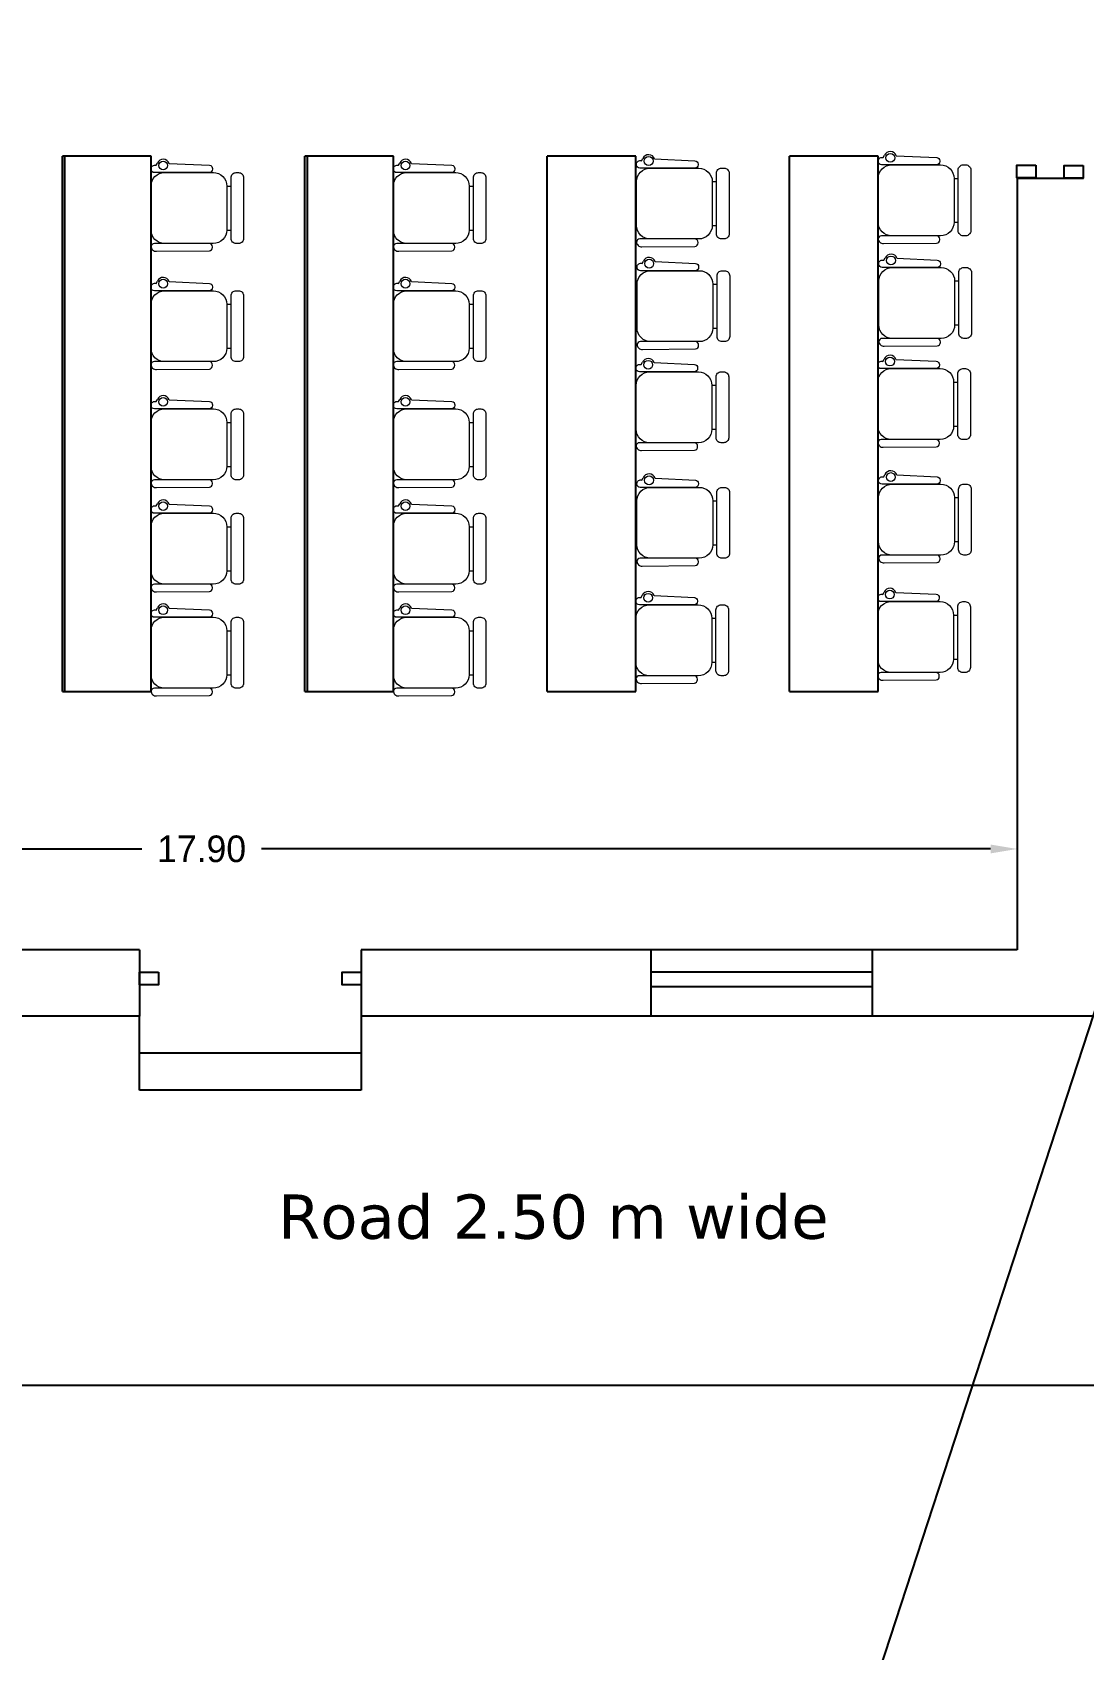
# Model space of a CAD drawing. Header units: inches. Extents: x 23 to 629, y -355 to 51.
# Drawn here: x 45.58 to 52.69, y 13.59 to 24.54 of the extents above; entities that cross this region are included whole.
import ezdxf

# ---------------------------------------------------------------- set-up
doc = ezdxf.new("R2010")
doc.units = ezdxf.units.IN
doc.header["$MEASUREMENT"] = 0
doc.layers.add('FUR', color=252, linetype='Continuous', lineweight=9)
doc.layers.add('FURN', color=252, linetype='Continuous', lineweight=9)
doc.dimstyles.get("Standard").update_dxf_attribs({"dimtxt": 0.18, "dimasz": 0.18, "dimexe": 0.18, "dimexo": 0.0625, "dimgap": 0.09, "dimtad": 0, "dimtih": 1, "dimtoh": 1, "dimdec": 4, "dimzin": 0, "dimdsep": 46, "dimtxsty": 'Standard', "dimcen": 0.09, "dimadec": 0, "dimazin": 0, "dimtfac": 1, "dimtdec": 4, "dimtofl": 0, "dimtmove": 0, "dimatfit": 3, "dimfxl": 1, "dimtolj": 1, "dimtzin": 0, "dimarcsym": 0})

# ---------------------------------------------------------------- blocks, each defined once
blk = doc.blocks.new('CINE CHAIR')
at = {"layer": 'FUR', "color": 48, "lineweight": 0}
for p, q in [((448043.7758, 57308.3057), (448043.7995, 57308.3057)), ((448043.7758, 57308.0577), (448043.7995, 57308.0577))]:
    blk.add_line(p, q, dxfattribs=at)
blk.add_lwpolyline([(448043.4505, 57308.4336), (448043.6781, 57308.4231, -0.388092), (448043.6954, 57308.4042), (448043.6954, 57308.4007, -0.414214), (448043.6764, 57308.3817), (448043.3673, 57308.3817, -0.414214), (448043.3483, 57308.4007), (448043.3483, 57308.4043, -0.491313), (448043.3768, 57308.4228), (448043.3841, 57308.4356)], format="xyb", dxfattribs=at)
for points in [[(448043.4243, 57308.3817), (448043.6998, 57308.3817, -0.414214), (448043.7758, 57308.3057), (448043.7758, 57308.0577, -0.414214), (448043.6998, 57307.9817), (448043.4243, 57307.9817, -0.414214), (448043.3483, 57308.0577), (448043.3483, 57308.3057, -0.414214)], [(448043.828, 57308.3817), (448043.8423, 57308.3817, -0.414214), (448043.8708, 57308.3532), (448043.8708, 57308.0102, -0.414214), (448043.8423, 57307.9817), (448043.828, 57307.9817, -0.414214), (448043.7995, 57308.0102), (448043.7995, 57308.3532, -0.414214)], [(448043.3789, 57307.9377), (448043.6778, 57307.9402, 0.393133), (448043.6955, 57307.9591), (448043.6955, 57307.9627, 0.414214), (448043.6765, 57307.9817), (448043.3673, 57307.9817, 0.414214), (448043.3483, 57307.9627), (448043.3483, 57307.9661, 0.435766)]]:
    blk.add_lwpolyline(points, format="xyb", close=True, dxfattribs=at)
blk.add_circle((448043.4169, 57308.4216), 0.0249, dxfattribs=at)
blk.add_arc((448043.4169, 57308.4216), 0.0356, 19.66282, 156.94942, dxfattribs=at)
blk = doc.blocks.new('*D13')
at = {"color": 0, "lineweight": -2}
for p, q in [((52.243, 22.181), (52.243, 18.831)), ((34.343, 19.465), (34.343, 18.831)), ((34.523, 19.011), (46.319, 19.011)), ((52.063, 19.011), (47.129, 19.011))]:
    blk.add_line(p, q, dxfattribs=at)
at = {"color": 0}
for points in [[(34.523, 19.041), (34.523, 18.981), (34.343, 19.011)], [(52.063, 19.041), (52.063, 18.981), (52.243, 19.011)]]:
    blk.add_solid(points, dxfattribs=at)
at = {"layer": 'Defpoints', "color": 0}
for p in [(52.243, 22.244), (34.343, 19.528), (52.243, 19.011)]:
    blk.add_point(p, dxfattribs=at)
at = {"color": 0, "insert": (46.724, 19.011), "char_height": 0.18, "attachment_point": 5}
blk.add_mtext('\\A1;17.90', dxfattribs=at)

msp = doc.modelspace()

# ---------------------------------------------------------------- linework, layer by layer
for p, q in [((58.3129, 34.91425), (48.03305, 3.40697)), ((52.2431, 23.55286), (52.6931, 23.55286)), ((52.2431, 23.55286), (52.2431, 22.37786)), ((52.2431, 22.37786), (52.2431, 22.1535)), ((52.2431, 20.9535), (52.2431, 18.32786)), ((46.3031, 18.32786), (44.3431, 18.32786)), ((46.3031, 18.32786), (46.3031, 17.87786)), ((52.2431, 18.32786), (47.8031, 18.32786)), ((47.8031, 18.32786), (47.8031, 17.87786)), ((49.7631, 18.32786), (49.7631, 17.87786)), ((51.2631, 18.32786), (51.2631, 17.87786)), ((51.2631, 18.17786), (49.7631, 18.17786)), ((51.2631, 18.07786), (49.7631, 18.07786)), ((46.3031, 17.87786), (44.65937, 17.87786)), ((46.3031, 17.37786), (46.3031, 17.87786)), ((67.6931, 17.87786), (47.8031, 17.87786)), ((47.8031, 17.87786), (47.8031, 17.37786)), ((47.8031, 17.62786), (46.3031, 17.62786)), ((47.8031, 17.37786), (46.3031, 17.37786)), ((67.6931, 15.37786), (30.45583, 15.37786))]:
    msp.add_line(p, q)
at = {"color": 1}
for p, q in [((45.78155, 23.65786), (45.78155, 23.70286)), ((46.38155, 23.70286), (45.78155, 23.70286)), ((45.78155, 20.07786), (45.78155, 23.65786)), ((45.79955, 23.65786), (45.79955, 23.70286)), ((45.79955, 20.07786), (45.79955, 23.65786)), ((46.38155, 23.65786), (46.38155, 23.70286)), ((46.38156, 20.07786), (46.38155, 23.65786)), ((47.42155, 23.65786), (47.42155, 23.70286)), ((48.02155, 23.70286), (47.42155, 23.70286)), ((47.42155, 20.07786), (47.42155, 23.65786)), ((47.43955, 23.65786), (47.43955, 23.70286)), ((47.43955, 20.07786), (47.43955, 23.65786)), ((48.02155, 23.65786), (48.02155, 23.70286)), ((48.02155, 20.07786), (48.02155, 23.65786)), ((49.06155, 20.07786), (49.06155, 23.70286)), ((49.66155, 23.70286), (49.06155, 23.70286)), ((49.66155, 20.07786), (49.66155, 23.70286)), ((50.70155, 20.07786), (50.70155, 23.70286)), ((51.30155, 23.70286), (50.70155, 23.70286)), ((51.30155, 20.07786), (51.30155, 23.70286)), ((45.78155, 20.07786), (46.38156, 20.07786)), ((47.42155, 20.07786), (48.02155, 20.07786)), ((49.06155, 20.07786), (49.66155, 20.07786)), ((50.70155, 20.07786), (51.30155, 20.07786))]:
    msp.add_line(p, q, dxfattribs=at)
for points in [[(52.36897, 23.64151), (52.36897, 23.55477), (52.24029, 23.55477), (52.24029, 23.64151)], [(52.69077, 23.63937), (52.69077, 23.55263), (52.56209, 23.55263), (52.56209, 23.63937)], [(46.43223, 18.17786), (46.43223, 18.09112), (46.30354, 18.09112), (46.30354, 18.17786)], [(47.8031, 18.17786), (47.8031, 18.09112), (47.67442, 18.09112), (47.67442, 18.17786)]]:
    msp.add_lwpolyline(points, close=True)

# ---------------------------------------------------------------- block references
at = {"layer": 'FURN', "xscale": 1.200000000000003, "yscale": 1.200000000000003, "zscale": 1.2, "rotation": 359.9991434073998}
for p in [(-537606.66445, -68738.42931), (-537605.02445, -68738.42931), (-537603.37918, -68738.39868), (-537601.74322, -68738.37692), (-537603.37511, -68739.09354), (-537601.73916, -68739.07177), (-537606.66445, -68739.22931), (-537605.02445, -68739.22931), (-537601.74584, -68739.7565), (-537603.38179, -68739.77826), (-537606.66445, -68740.02931), (-537605.02445, -68740.02931), (-537603.37623, -68740.56045), (-537601.74027, -68740.53869), (-537606.66445, -68740.73589), (-537605.02445, -68740.73589), (-537603.3825, -68741.35587), (-537601.74655, -68741.33411), (-537606.66448, -68741.44016), (-537605.02448, -68741.44016)]:
    msp.add_blockref('CINE CHAIR', p, dxfattribs=at)

# ---------------------------------------------------------------- texts
at = {"insert": (47.2416, 16.67159), "char_height": 0.3, "width": 5.1441554, "attachment_point": 1}
msp.add_mtext('{\\fVerdana|b0|i0|c0|p34;Road 2.50 m wide}', dxfattribs=at)

# ---------------------------------------------------------------- dimensions: what is measured, and where the dimension line sits
dim = msp.add_linear_dim(base=(52.2431, 19.01096), p1=(34.3431, 19.52786), p2=(52.2431, 22.24353), dimstyle='Standard', override={"dimdec": 2})
dim.commit()
dim.dimension.update_dxf_attribs({"geometry": '*D13', "text_midpoint": (46.7236, 19.01096), "dimtype": 160})

doc.saveas('drawing.dxf')
